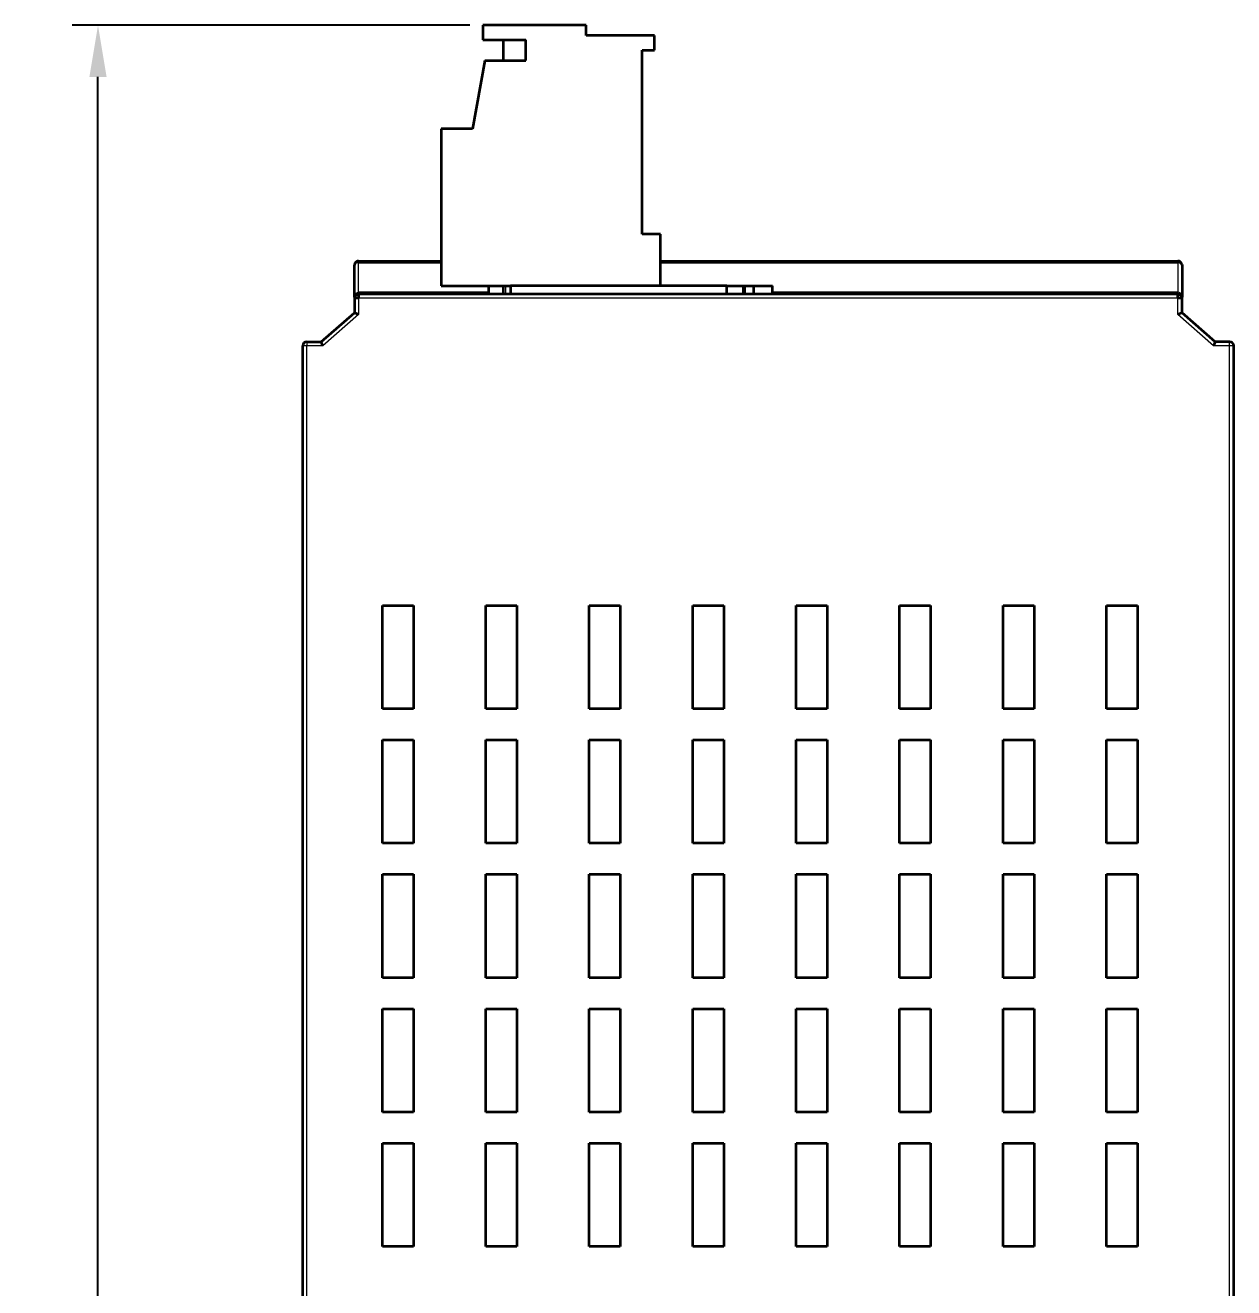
# Model space of a CAD drawing. Extents: x -45 to 645, y -160 to 467.
# Drawn here: x 173.8 to 232.3, y 406.1 to 467.1 of the extents above; entities that cross this region are included whole.
import ezdxf

# ---------------------------------------------------------------- set-up
doc = ezdxf.new("R2010")
doc.units = 0
doc.dimstyles.get("Standard").update_dxf_attribs({"dimtxt": 0.18, "dimasz": 0.18, "dimexe": 0.18, "dimexo": 0.0625, "dimgap": 0.09, "dimtad": 0, "dimtih": 1, "dimtoh": 1, "dimdec": 4, "dimzin": 0, "dimdsep": 46, "dimtxsty": 'Standard', "dimcen": 0.09, "dimadec": 0, "dimazin": 0, "dimtfac": 1, "dimtdec": 4, "dimtofl": 0, "dimtmove": 0, "dimatfit": 3, "dimfxl": 1, "dimtolj": 1, "dimtzin": 0, "dimarcsym": 0})

# ---------------------------------------------------------------- blocks, each defined once
blk = doc.blocks.new('*D2')
at = {"color": 0, "lineweight": -2, "transparency": 16777216}
for p, q in [((195.334, 467.119), (176.115, 467.119)), ((177.365, 294.619), (177.365, 464.619)), ((187.634, 292.119), (176.115, 292.119))]:
    blk.add_line(p, q, dxfattribs=at)
at = {"color": 0, "transparency": 16777216}
for points in [[(176.948, 464.619), (177.782, 464.619), (177.365, 467.119)], [(176.948, 294.619), (177.782, 294.619), (177.365, 292.119)]]:
    blk.add_solid(points, dxfattribs=at)
at = {"layer": 'Defpoints', "color": 0, "transparency": 16777216}
for p in [(177.365, 467.119), (195.959, 467.119), (188.259, 292.119)]:
    blk.add_point(p, dxfattribs=at)
at = {"color": 0, "transparency": 16777216, "insert": (175.49, 379.619), "char_height": 2.5, "attachment_point": 5, "rotation": 90}
blk.add_mtext('175', dxfattribs=at)
blk = doc.blocks.new('*D17')
at = {"color": 0, "lineweight": -2, "transparency": 16777216}
for p, q in [((195.334, 467.119), (176.115, 467.119)), ((177.365, 294.619), (177.365, 464.619)), ((187.634, 292.119), (176.115, 292.119))]:
    blk.add_line(p, q, dxfattribs=at)
at = {"color": 0, "transparency": 16777216}
for points in [[(176.948, 464.619), (177.781, 464.619), (177.365, 467.119)], [(176.948, 294.619), (177.781, 294.619), (177.365, 292.119)]]:
    blk.add_solid(points, dxfattribs=at)
at = {"layer": 'Defpoints', "color": 0, "transparency": 16777216}
for p in [(177.365, 467.119), (195.959, 467.119), (188.259, 292.119)]:
    blk.add_point(p, dxfattribs=at)
at = {"color": 0, "transparency": 16777216, "insert": (175.49, 379.619), "char_height": 2.5, "attachment_point": 5, "rotation": 90}
blk.add_mtext('175', dxfattribs=at)

msp = doc.modelspace()

# ---------------------------------------------------------------- linework, layer by layer
at = {"color": 7, "lineweight": 35, "ltscale": 0.125}
for p, q in [((200.959, 467.119), (195.959, 467.119)), ((200.959, 467.119), (195.959, 467.119)), ((200.959, 467.119), (195.959, 467.119)), ((200.959, 467.119), (195.959, 467.119)), ((191.109, 434.069), (191.109, 439.069)), ((191.109, 434.069), (191.109, 439.069)), ((192.609, 439.069), (192.609, 434.069)), ((192.609, 439.069), (192.609, 434.069)), ((196.109, 434.069), (196.109, 439.069)), ((196.109, 434.069), (196.109, 439.069)), ((197.609, 439.069), (197.609, 434.069)), ((197.609, 439.069), (197.609, 434.069)), ((201.109, 434.069), (201.109, 439.069)), ((201.109, 434.069), (201.109, 439.069)), ((202.609, 439.069), (202.609, 434.069)), ((202.609, 439.069), (202.609, 434.069)), ((206.109, 434.069), (206.109, 439.069)), ((206.109, 434.069), (206.109, 439.069)), ((207.609, 439.069), (207.609, 434.069)), ((207.609, 439.069), (207.609, 434.069)), ((211.109, 434.069), (211.109, 439.069)), ((211.109, 434.069), (211.109, 439.069)), ((212.609, 439.069), (212.609, 434.069)), ((212.609, 439.069), (212.609, 434.069)), ((216.109, 434.069), (216.109, 439.069)), ((216.109, 434.069), (216.109, 439.069)), ((217.609, 439.069), (217.609, 434.069)), ((217.609, 439.069), (217.609, 434.069)), ((221.109, 434.069), (221.109, 439.069)), ((221.109, 434.069), (221.109, 439.069)), ((222.609, 439.069), (222.609, 434.069)), ((222.609, 439.069), (222.609, 434.069)), ((226.109, 434.069), (226.109, 439.069)), ((226.109, 434.069), (226.109, 439.069)), ((227.609, 439.069), (227.609, 434.069)), ((227.609, 439.069), (227.609, 434.069)), ((191.109, 427.569), (191.109, 432.569)), ((191.109, 427.569), (191.109, 432.569)), ((192.609, 432.569), (192.609, 427.569)), ((192.609, 432.569), (192.609, 427.569)), ((196.109, 427.569), (196.109, 432.569)), ((196.109, 427.569), (196.109, 432.569)), ((197.609, 432.569), (197.609, 427.569)), ((197.609, 432.569), (197.609, 427.569)), ((201.109, 427.569), (201.109, 432.569)), ((201.109, 427.569), (201.109, 432.569)), ((202.609, 432.569), (202.609, 427.569)), ((202.609, 432.569), (202.609, 427.569)), ((206.109, 427.569), (206.109, 432.569)), ((206.109, 427.569), (206.109, 432.569)), ((207.609, 432.569), (207.609, 427.569)), ((207.609, 432.569), (207.609, 427.569)), ((211.109, 427.569), (211.109, 432.569)), ((211.109, 427.569), (211.109, 432.569)), ((212.609, 432.569), (212.609, 427.569)), ((212.609, 432.569), (212.609, 427.569)), ((216.109, 427.569), (216.109, 432.569)), ((216.109, 427.569), (216.109, 432.569)), ((217.609, 432.569), (217.609, 427.569)), ((217.609, 432.569), (217.609, 427.569)), ((221.109, 427.569), (221.109, 432.569)), ((221.109, 427.569), (221.109, 432.569)), ((222.609, 432.569), (222.609, 427.569)), ((222.609, 432.569), (222.609, 427.569)), ((226.109, 427.569), (226.109, 432.569)), ((226.109, 427.569), (226.109, 432.569)), ((227.609, 432.569), (227.609, 427.569)), ((227.609, 432.569), (227.609, 427.569)), ((191.109, 421.069), (191.109, 426.069)), ((191.109, 421.069), (191.109, 426.069)), ((192.609, 426.069), (192.609, 421.069)), ((192.609, 426.069), (192.609, 421.069)), ((196.109, 421.069), (196.109, 426.069)), ((196.109, 421.069), (196.109, 426.069)), ((197.609, 426.069), (197.609, 421.069)), ((197.609, 426.069), (197.609, 421.069)), ((201.109, 421.069), (201.109, 426.069)), ((201.109, 421.069), (201.109, 426.069)), ((202.609, 426.069), (202.609, 421.069)), ((202.609, 426.069), (202.609, 421.069)), ((206.109, 421.069), (206.109, 426.069)), ((206.109, 421.069), (206.109, 426.069)), ((207.609, 426.069), (207.609, 421.069)), ((207.609, 426.069), (207.609, 421.069)), ((211.109, 421.069), (211.109, 426.069)), ((211.109, 421.069), (211.109, 426.069)), ((212.609, 426.069), (212.609, 421.069)), ((212.609, 426.069), (212.609, 421.069)), ((216.109, 421.069), (216.109, 426.069)), ((216.109, 421.069), (216.109, 426.069)), ((217.609, 426.069), (217.609, 421.069)), ((217.609, 426.069), (217.609, 421.069)), ((221.109, 421.069), (221.109, 426.069)), ((221.109, 421.069), (221.109, 426.069)), ((222.609, 426.069), (222.609, 421.069)), ((222.609, 426.069), (222.609, 421.069)), ((226.109, 421.069), (226.109, 426.069)), ((226.109, 421.069), (226.109, 426.069)), ((227.609, 426.069), (227.609, 421.069)), ((227.609, 426.069), (227.609, 421.069)), ((191.109, 414.569), (191.109, 419.569)), ((191.109, 414.569), (191.109, 419.569)), ((192.609, 419.569), (192.609, 414.569)), ((192.609, 419.569), (192.609, 414.569)), ((196.109, 414.569), (196.109, 419.569)), ((196.109, 414.569), (196.109, 419.569)), ((197.609, 419.569), (197.609, 414.569)), ((197.609, 419.569), (197.609, 414.569)), ((201.109, 414.569), (201.109, 419.569)), ((201.109, 414.569), (201.109, 419.569)), ((202.609, 419.569), (202.609, 414.569)), ((202.609, 419.569), (202.609, 414.569)), ((206.109, 414.569), (206.109, 419.569)), ((206.109, 414.569), (206.109, 419.569)), ((207.609, 419.569), (207.609, 414.569)), ((207.609, 419.569), (207.609, 414.569)), ((211.109, 414.569), (211.109, 419.569)), ((211.109, 414.569), (211.109, 419.569)), ((212.609, 419.569), (212.609, 414.569)), ((212.609, 419.569), (212.609, 414.569)), ((216.109, 414.569), (216.109, 419.569)), ((216.109, 414.569), (216.109, 419.569)), ((217.609, 419.569), (217.609, 414.569)), ((217.609, 419.569), (217.609, 414.569)), ((221.109, 414.569), (221.109, 419.569)), ((221.109, 414.569), (221.109, 419.569)), ((222.609, 419.569), (222.609, 414.569)), ((222.609, 419.569), (222.609, 414.569)), ((226.109, 414.569), (226.109, 419.569)), ((226.109, 414.569), (226.109, 419.569)), ((227.609, 419.569), (227.609, 414.569)), ((227.609, 419.569), (227.609, 414.569)), ((191.109, 408.069), (191.109, 413.069)), ((191.109, 408.069), (191.109, 413.069)), ((192.609, 413.069), (192.609, 408.069)), ((192.609, 413.069), (192.609, 408.069)), ((196.109, 408.069), (196.109, 413.069)), ((196.109, 408.069), (196.109, 413.069)), ((197.609, 413.069), (197.609, 408.069)), ((197.609, 413.069), (197.609, 408.069)), ((201.109, 408.069), (201.109, 413.069)), ((201.109, 408.069), (201.109, 413.069)), ((202.609, 413.069), (202.609, 408.069)), ((202.609, 413.069), (202.609, 408.069)), ((206.109, 408.069), (206.109, 413.069)), ((206.109, 408.069), (206.109, 413.069)), ((207.609, 413.069), (207.609, 408.069)), ((207.609, 413.069), (207.609, 408.069)), ((211.109, 408.069), (211.109, 413.069)), ((211.109, 408.069), (211.109, 413.069)), ((212.609, 413.069), (212.609, 408.069)), ((212.609, 413.069), (212.609, 408.069)), ((216.109, 408.069), (216.109, 413.069)), ((216.109, 408.069), (216.109, 413.069)), ((217.609, 413.069), (217.609, 408.069)), ((217.609, 413.069), (217.609, 408.069)), ((221.109, 408.069), (221.109, 413.069)), ((221.109, 408.069), (221.109, 413.069)), ((222.609, 413.069), (222.609, 408.069)), ((222.609, 413.069), (222.609, 408.069)), ((226.109, 408.069), (226.109, 413.069)), ((226.109, 408.069), (226.109, 413.069)), ((227.609, 413.069), (227.609, 408.069)), ((227.609, 413.069), (227.609, 408.069))]:
    msp.add_line(p, q, dxfattribs=at)
at = {"color": 7, "lineweight": 35, "ltscale": 0.0175}
for p, q in [((195.959, 467.119), (195.959, 466.419)), ((195.959, 467.119), (195.959, 466.419)), ((195.959, 467.119), (195.959, 466.419)), ((195.959, 467.119), (195.959, 466.419)), ((204.259, 465.919), (204.259, 466.619)), ((204.259, 465.919), (204.259, 466.619)), ((204.259, 465.919), (204.259, 466.619)), ((204.259, 465.919), (204.259, 466.619)), ((189.759, 453.919), (189.759, 453.219)), ((189.759, 453.919), (189.759, 453.219)), ((189.759, 453.919), (189.759, 453.219)), ((189.759, 453.919), (189.759, 453.219)), ((229.759, 453.219), (229.759, 453.919)), ((229.759, 453.219), (229.759, 453.919)), ((229.759, 453.219), (229.759, 453.919)), ((229.759, 453.219), (229.759, 453.919)), ((187.459, 451.819), (188.159, 451.819)), ((187.459, 451.819), (188.159, 451.819)), ((187.459, 451.819), (188.159, 451.819)), ((187.459, 451.819), (188.159, 451.819)), ((232.059, 451.819), (231.359, 451.819)), ((232.059, 451.819), (231.359, 451.819)), ((232.059, 451.819), (231.359, 451.819)), ((232.059, 451.819), (231.359, 451.819))]:
    msp.add_line(p, q, dxfattribs=at)
at = {"color": 7, "lineweight": 35, "ltscale": 0.0125}
msp.add_line((200.959, 466.619), (200.959, 467.119), dxfattribs=at)
msp.add_line((200.959, 466.619), (200.959, 467.119), dxfattribs=at)
msp.add_line((200.959, 466.619), (200.959, 467.119), dxfattribs=at)
msp.add_line((200.959, 466.619), (200.959, 467.119), dxfattribs=at)
at = {"color": 7, "lineweight": 35, "ltscale": 0.052274}
msp.add_line((195.959, 466.419), (198.05, 466.419), dxfattribs=at)
msp.add_line((195.959, 466.419), (198.05, 466.419), dxfattribs=at)
msp.add_line((195.959, 466.419), (198.05, 466.419), dxfattribs=at)
msp.add_line((195.959, 466.419), (198.05, 466.419), dxfattribs=at)
at = {"color": 7, "lineweight": 35, "ltscale": 0.025}
for p, q in [((196.959, 465.419), (196.959, 466.419)), ((196.959, 465.419), (196.959, 466.419)), ((196.959, 465.419), (196.959, 466.419)), ((196.959, 465.419), (196.959, 466.419)), ((198.05, 465.419), (198.05, 466.419)), ((198.05, 465.419), (198.05, 466.419)), ((198.05, 465.419), (198.05, 466.419)), ((198.05, 465.419), (198.05, 466.419))]:
    msp.add_line(p, q, dxfattribs=at)
at = {"color": 7, "lineweight": 35, "ltscale": 0.0825}
msp.add_line((204.259, 466.619), (200.959, 466.619), dxfattribs=at)
msp.add_line((204.259, 466.619), (200.959, 466.619), dxfattribs=at)
msp.add_line((204.259, 466.619), (200.959, 466.619), dxfattribs=at)
msp.add_line((204.259, 466.619), (200.959, 466.619), dxfattribs=at)
at = {"color": 7, "lineweight": 35, "ltscale": 0.2225}
msp.add_line((203.659, 457.019), (203.659, 465.919), dxfattribs=at)
msp.add_line((203.659, 457.019), (203.659, 465.919), dxfattribs=at)
msp.add_line((203.659, 457.019), (203.659, 465.919), dxfattribs=at)
msp.add_line((203.659, 457.019), (203.659, 465.919), dxfattribs=at)
at = {"color": 7, "lineweight": 35, "ltscale": 0.015}
msp.add_line((203.659, 465.919), (204.259, 465.919), dxfattribs=at)
msp.add_line((203.659, 465.919), (204.259, 465.919), dxfattribs=at)
msp.add_line((203.659, 465.919), (204.259, 465.919), dxfattribs=at)
msp.add_line((203.659, 465.919), (204.259, 465.919), dxfattribs=at)
at = {"color": 7, "lineweight": 35, "ltscale": 0.083852}
msp.add_line((196.059, 465.419), (195.459, 462.119), dxfattribs=at)
msp.add_line((196.059, 465.419), (195.459, 462.119), dxfattribs=at)
msp.add_line((196.059, 465.419), (195.459, 462.119), dxfattribs=at)
msp.add_line((196.059, 465.419), (195.459, 462.119), dxfattribs=at)
at = {"color": 7, "lineweight": 35, "ltscale": 0.049774}
msp.add_line((196.059, 465.419), (198.05, 465.419), dxfattribs=at)
msp.add_line((196.059, 465.419), (198.05, 465.419), dxfattribs=at)
msp.add_line((196.059, 465.419), (198.05, 465.419), dxfattribs=at)
msp.add_line((196.059, 465.419), (198.05, 465.419), dxfattribs=at)
at = {"color": 7, "lineweight": 35, "ltscale": 0.19}
msp.add_line((193.959, 462.119), (193.959, 454.519), dxfattribs=at)
msp.add_line((193.959, 462.119), (193.959, 454.519), dxfattribs=at)
msp.add_line((193.959, 462.119), (193.959, 454.519), dxfattribs=at)
msp.add_line((193.959, 462.119), (193.959, 454.519), dxfattribs=at)
at = {"color": 7, "lineweight": 35, "ltscale": 0.0375}
for p, q in [((195.459, 462.119), (193.959, 462.119)), ((195.459, 462.119), (193.959, 462.119)), ((195.459, 462.119), (193.959, 462.119)), ((195.459, 462.119), (193.959, 462.119)), ((191.109, 439.069), (192.609, 439.069)), ((191.109, 439.069), (192.609, 439.069)), ((196.109, 439.069), (197.609, 439.069)), ((196.109, 439.069), (197.609, 439.069)), ((201.109, 439.069), (202.609, 439.069)), ((201.109, 439.069), (202.609, 439.069)), ((206.109, 439.069), (207.609, 439.069)), ((206.109, 439.069), (207.609, 439.069)), ((211.109, 439.069), (212.609, 439.069)), ((211.109, 439.069), (212.609, 439.069)), ((216.109, 439.069), (217.609, 439.069)), ((216.109, 439.069), (217.609, 439.069)), ((221.109, 439.069), (222.609, 439.069)), ((221.109, 439.069), (222.609, 439.069)), ((226.109, 439.069), (227.609, 439.069)), ((226.109, 439.069), (227.609, 439.069)), ((192.609, 434.069), (191.109, 434.069)), ((192.609, 434.069), (191.109, 434.069)), ((197.609, 434.069), (196.109, 434.069)), ((197.609, 434.069), (196.109, 434.069)), ((202.609, 434.069), (201.109, 434.069)), ((202.609, 434.069), (201.109, 434.069)), ((207.609, 434.069), (206.109, 434.069)), ((207.609, 434.069), (206.109, 434.069)), ((212.609, 434.069), (211.109, 434.069)), ((212.609, 434.069), (211.109, 434.069)), ((217.609, 434.069), (216.109, 434.069)), ((217.609, 434.069), (216.109, 434.069)), ((222.609, 434.069), (221.109, 434.069)), ((222.609, 434.069), (221.109, 434.069)), ((227.609, 434.069), (226.109, 434.069)), ((227.609, 434.069), (226.109, 434.069)), ((191.109, 432.569), (192.609, 432.569)), ((191.109, 432.569), (192.609, 432.569)), ((196.109, 432.569), (197.609, 432.569)), ((196.109, 432.569), (197.609, 432.569)), ((201.109, 432.569), (202.609, 432.569)), ((201.109, 432.569), (202.609, 432.569)), ((206.109, 432.569), (207.609, 432.569)), ((206.109, 432.569), (207.609, 432.569)), ((211.109, 432.569), (212.609, 432.569)), ((211.109, 432.569), (212.609, 432.569)), ((216.109, 432.569), (217.609, 432.569)), ((216.109, 432.569), (217.609, 432.569)), ((221.109, 432.569), (222.609, 432.569)), ((221.109, 432.569), (222.609, 432.569)), ((226.109, 432.569), (227.609, 432.569)), ((226.109, 432.569), (227.609, 432.569)), ((192.609, 427.569), (191.109, 427.569)), ((192.609, 427.569), (191.109, 427.569)), ((197.609, 427.569), (196.109, 427.569)), ((197.609, 427.569), (196.109, 427.569)), ((202.609, 427.569), (201.109, 427.569)), ((202.609, 427.569), (201.109, 427.569)), ((207.609, 427.569), (206.109, 427.569)), ((207.609, 427.569), (206.109, 427.569)), ((212.609, 427.569), (211.109, 427.569)), ((212.609, 427.569), (211.109, 427.569)), ((217.609, 427.569), (216.109, 427.569)), ((217.609, 427.569), (216.109, 427.569)), ((222.609, 427.569), (221.109, 427.569)), ((222.609, 427.569), (221.109, 427.569)), ((227.609, 427.569), (226.109, 427.569)), ((227.609, 427.569), (226.109, 427.569)), ((191.109, 426.069), (192.609, 426.069)), ((191.109, 426.069), (192.609, 426.069)), ((196.109, 426.069), (197.609, 426.069)), ((196.109, 426.069), (197.609, 426.069)), ((201.109, 426.069), (202.609, 426.069)), ((201.109, 426.069), (202.609, 426.069)), ((206.109, 426.069), (207.609, 426.069)), ((206.109, 426.069), (207.609, 426.069)), ((211.109, 426.069), (212.609, 426.069)), ((211.109, 426.069), (212.609, 426.069)), ((216.109, 426.069), (217.609, 426.069)), ((216.109, 426.069), (217.609, 426.069)), ((221.109, 426.069), (222.609, 426.069)), ((221.109, 426.069), (222.609, 426.069)), ((226.109, 426.069), (227.609, 426.069)), ((226.109, 426.069), (227.609, 426.069)), ((192.609, 421.069), (191.109, 421.069)), ((192.609, 421.069), (191.109, 421.069)), ((197.609, 421.069), (196.109, 421.069)), ((197.609, 421.069), (196.109, 421.069)), ((202.609, 421.069), (201.109, 421.069)), ((202.609, 421.069), (201.109, 421.069)), ((207.609, 421.069), (206.109, 421.069)), ((207.609, 421.069), (206.109, 421.069)), ((212.609, 421.069), (211.109, 421.069)), ((212.609, 421.069), (211.109, 421.069)), ((217.609, 421.069), (216.109, 421.069)), ((217.609, 421.069), (216.109, 421.069)), ((222.609, 421.069), (221.109, 421.069)), ((222.609, 421.069), (221.109, 421.069)), ((227.609, 421.069), (226.109, 421.069)), ((227.609, 421.069), (226.109, 421.069)), ((191.109, 419.569), (192.609, 419.569)), ((191.109, 419.569), (192.609, 419.569)), ((196.109, 419.569), (197.609, 419.569)), ((196.109, 419.569), (197.609, 419.569)), ((201.109, 419.569), (202.609, 419.569)), ((201.109, 419.569), (202.609, 419.569)), ((206.109, 419.569), (207.609, 419.569)), ((206.109, 419.569), (207.609, 419.569)), ((211.109, 419.569), (212.609, 419.569)), ((211.109, 419.569), (212.609, 419.569)), ((216.109, 419.569), (217.609, 419.569)), ((216.109, 419.569), (217.609, 419.569)), ((221.109, 419.569), (222.609, 419.569)), ((221.109, 419.569), (222.609, 419.569)), ((226.109, 419.569), (227.609, 419.569)), ((226.109, 419.569), (227.609, 419.569)), ((192.609, 414.569), (191.109, 414.569)), ((192.609, 414.569), (191.109, 414.569)), ((197.609, 414.569), (196.109, 414.569)), ((197.609, 414.569), (196.109, 414.569)), ((202.609, 414.569), (201.109, 414.569)), ((202.609, 414.569), (201.109, 414.569)), ((207.609, 414.569), (206.109, 414.569)), ((207.609, 414.569), (206.109, 414.569)), ((212.609, 414.569), (211.109, 414.569)), ((212.609, 414.569), (211.109, 414.569)), ((217.609, 414.569), (216.109, 414.569)), ((217.609, 414.569), (216.109, 414.569)), ((222.609, 414.569), (221.109, 414.569)), ((222.609, 414.569), (221.109, 414.569)), ((227.609, 414.569), (226.109, 414.569)), ((227.609, 414.569), (226.109, 414.569)), ((191.109, 413.069), (192.609, 413.069)), ((191.109, 413.069), (192.609, 413.069)), ((196.109, 413.069), (197.609, 413.069)), ((196.109, 413.069), (197.609, 413.069)), ((201.109, 413.069), (202.609, 413.069)), ((201.109, 413.069), (202.609, 413.069)), ((206.109, 413.069), (207.609, 413.069)), ((206.109, 413.069), (207.609, 413.069)), ((211.109, 413.069), (212.609, 413.069)), ((211.109, 413.069), (212.609, 413.069)), ((216.109, 413.069), (217.609, 413.069)), ((216.109, 413.069), (217.609, 413.069)), ((221.109, 413.069), (222.609, 413.069)), ((221.109, 413.069), (222.609, 413.069)), ((226.109, 413.069), (227.609, 413.069)), ((226.109, 413.069), (227.609, 413.069)), ((192.609, 408.069), (191.109, 408.069)), ((192.609, 408.069), (191.109, 408.069)), ((197.609, 408.069), (196.109, 408.069)), ((197.609, 408.069), (196.109, 408.069)), ((202.609, 408.069), (201.109, 408.069)), ((202.609, 408.069), (201.109, 408.069)), ((207.609, 408.069), (206.109, 408.069)), ((207.609, 408.069), (206.109, 408.069)), ((212.609, 408.069), (211.109, 408.069)), ((212.609, 408.069), (211.109, 408.069)), ((217.609, 408.069), (216.109, 408.069)), ((217.609, 408.069), (216.109, 408.069)), ((222.609, 408.069), (221.109, 408.069)), ((222.609, 408.069), (221.109, 408.069)), ((227.609, 408.069), (226.109, 408.069)), ((227.609, 408.069), (226.109, 408.069))]:
    msp.add_line(p, q, dxfattribs=at)
at = {"color": 7, "lineweight": 35, "ltscale": 0.0225}
for p, q in [((204.559, 457.019), (203.659, 457.019)), ((204.559, 457.019), (203.659, 457.019)), ((204.559, 457.019), (203.659, 457.019)), ((204.559, 457.019), (203.659, 457.019)), ((209.059, 454.519), (209.959, 454.519)), ((209.059, 454.519), (209.959, 454.519)), ((209.059, 454.519), (209.959, 454.519)), ((209.059, 454.519), (209.959, 454.519))]:
    msp.add_line(p, q, dxfattribs=at)
at = {"color": 7, "lineweight": 35, "ltscale": 0.0625}
msp.add_line((204.559, 454.519), (204.559, 457.019), dxfattribs=at)
msp.add_line((204.559, 454.519), (204.559, 457.019), dxfattribs=at)
msp.add_line((204.559, 454.519), (204.559, 457.019), dxfattribs=at)
msp.add_line((204.559, 454.519), (204.559, 457.019), dxfattribs=at)
at = {"color": 7, "lineweight": 35, "ltscale": 0.000776}
for p, q in [((189.761, 455.545), (189.759, 455.514)), ((189.761, 455.545), (189.759, 455.514)), ((229.757, 455.545), (229.759, 455.514)), ((229.758, 455.545), (229.759, 455.514))]:
    msp.add_line(p, q, dxfattribs=at)
at = {"color": 7, "lineweight": 35, "ltscale": 0.000776344}
msp.add_line((189.761, 455.545), (189.759, 455.514), dxfattribs=at)
msp.add_line((189.761, 455.545), (189.759, 455.514), dxfattribs=at)
at = {"color": 7, "lineweight": 35, "ltscale": 0.000907}
msp.add_line((189.759, 455.478), (189.759, 455.515), dxfattribs=at)
msp.add_line((189.759, 455.478), (189.759, 455.515), dxfattribs=at)
at = {"color": 7, "lineweight": 35, "ltscale": 0.000907135}
msp.add_line((189.759, 455.478), (189.759, 455.515), dxfattribs=at)
msp.add_line((189.759, 455.478), (189.759, 455.515), dxfattribs=at)
at = {"color": 7, "lineweight": 35, "ltscale": 0.035703}
for p, q in [((189.759, 454.05), (189.759, 455.478)), ((189.759, 454.05), (189.759, 455.478)), ((189.759, 454.05), (189.759, 455.478)), ((189.759, 454.05), (189.759, 455.478)), ((229.759, 455.478), (229.759, 454.05)), ((229.759, 455.478), (229.759, 454.05)), ((229.759, 455.478), (229.759, 454.05)), ((229.759, 455.478), (229.759, 454.05))]:
    msp.add_line(p, q, dxfattribs=at)
at = {"color": 7, "lineweight": 13, "ltscale": 0.002046}
for p, q in [((189.959, 455.637), (189.959, 455.719)), ((189.959, 455.637), (189.959, 455.719)), ((189.959, 455.637), (189.959, 455.719)), ((189.959, 455.637), (189.959, 455.719)), ((229.559, 455.719), (229.559, 455.637)), ((229.559, 455.719), (229.559, 455.637)), ((229.559, 455.719), (229.559, 455.637)), ((229.559, 455.719), (229.559, 455.637))]:
    msp.add_line(p, q, dxfattribs=at)
at = {"color": 7, "lineweight": 35, "ltscale": 0.1}
msp.add_line((189.959, 455.719), (193.959, 455.719), dxfattribs=at)
msp.add_line((189.959, 455.719), (193.959, 455.719), dxfattribs=at)
msp.add_line((189.959, 455.719), (193.959, 455.719), dxfattribs=at)
msp.add_line((189.959, 455.719), (193.959, 455.719), dxfattribs=at)
at = {"color": 7, "lineweight": 13, "ltscale": 0.035703}
for p, q in [((189.959, 454.209), (189.959, 455.637)), ((189.959, 454.209), (189.959, 455.637)), ((189.959, 454.209), (189.959, 455.637)), ((189.959, 454.209), (189.959, 455.637)), ((229.559, 455.637), (229.559, 454.209)), ((229.559, 455.637), (229.559, 454.209)), ((229.559, 455.637), (229.559, 454.209)), ((229.559, 455.637), (229.559, 454.209))]:
    msp.add_line(p, q, dxfattribs=at)
at = {"color": 7, "lineweight": 13, "ltscale": 0.1}
msp.add_line((189.959, 455.637), (193.959, 455.637), dxfattribs=at)
msp.add_line((189.959, 455.637), (193.959, 455.637), dxfattribs=at)
msp.add_line((189.959, 455.637), (193.959, 455.637), dxfattribs=at)
msp.add_line((189.959, 455.637), (193.959, 455.637), dxfattribs=at)
at = {"color": 7, "lineweight": 35}
for p, q in [((204.559, 455.719), (229.559, 455.719)), ((204.559, 455.719), (229.559, 455.719)), ((204.559, 455.719), (229.559, 455.719)), ((204.559, 455.719), (229.559, 455.719)), ((229.559, 454.119), (189.959, 454.119)), ((229.559, 454.119), (189.959, 454.119)), ((229.559, 454.119), (189.959, 454.119)), ((229.559, 454.119), (189.959, 454.119)), ((187.259, 296.058), (187.259, 451.619)), ((187.259, 296.058), (187.259, 451.619)), ((187.259, 296.058), (187.259, 451.619)), ((187.259, 296.058), (187.259, 451.619)), ((232.259, 347.539), (232.259, 451.619)), ((232.259, 347.539), (232.259, 451.619)), ((232.259, 347.539), (232.259, 451.619)), ((232.259, 347.539), (232.259, 451.619))]:
    msp.add_line(p, q, dxfattribs=at)
at = {"color": 7, "lineweight": 13}
for p, q in [((204.559, 455.637), (229.559, 455.637)), ((204.559, 455.637), (229.559, 455.637)), ((204.559, 455.637), (229.559, 455.637)), ((204.559, 455.637), (229.559, 455.637)), ((229.559, 453.919), (189.959, 453.919)), ((229.559, 453.919), (189.959, 453.919)), ((229.559, 453.919), (189.959, 453.919)), ((229.559, 453.919), (189.959, 453.919)), ((187.459, 296.06), (187.459, 451.619)), ((187.459, 296.06), (187.459, 451.619)), ((187.459, 296.06), (187.459, 451.619)), ((187.459, 296.06), (187.459, 451.619)), ((232.059, 347.541), (232.059, 451.619)), ((232.059, 347.541), (232.059, 451.619)), ((232.059, 347.541), (232.059, 451.619)), ((232.059, 347.541), (232.059, 451.619))]:
    msp.add_line(p, q, dxfattribs=at)
at = {"color": 7, "lineweight": 35, "ltscale": 0.000776365}
msp.add_line((229.758, 455.545), (229.759, 455.514), dxfattribs=at)
msp.add_line((229.758, 455.545), (229.759, 455.514), dxfattribs=at)
at = {"color": 7, "lineweight": 35, "ltscale": 0.000905}
msp.add_line((229.759, 455.514), (229.759, 455.478), dxfattribs=at)
msp.add_line((229.759, 455.514), (229.759, 455.478), dxfattribs=at)
at = {"color": 7, "lineweight": 35, "ltscale": 0.000904846}
msp.add_line((229.759, 455.514), (229.759, 455.478), dxfattribs=at)
msp.add_line((229.759, 455.514), (229.759, 455.478), dxfattribs=at)
at = {"color": 7, "lineweight": 13, "ltscale": 0.157499}
msp.add_line((196.259, 454.209), (189.959, 454.209), dxfattribs=at)
msp.add_line((196.259, 454.209), (189.959, 454.209), dxfattribs=at)
msp.add_line((196.259, 454.209), (189.959, 454.209), dxfattribs=at)
msp.add_line((196.259, 454.209), (189.959, 454.209), dxfattribs=at)
at = {"color": 7, "lineweight": 13, "ltscale": 0.002251}
for p, q in [((189.959, 454.119), (189.959, 454.209)), ((189.959, 454.119), (189.959, 454.209)), ((189.959, 454.119), (189.959, 454.209)), ((189.959, 454.119), (189.959, 454.209)), ((229.559, 454.119), (229.559, 454.209)), ((229.559, 454.119), (229.559, 454.209)), ((229.559, 454.119), (229.559, 454.209)), ((229.559, 454.119), (229.559, 454.209))]:
    msp.add_line(p, q, dxfattribs=at)
at = {"color": 7, "lineweight": 35, "ltscale": 0.0575}
msp.add_line((193.959, 454.519), (196.259, 454.519), dxfattribs=at)
msp.add_line((193.959, 454.519), (196.259, 454.519), dxfattribs=at)
msp.add_line((193.959, 454.519), (196.259, 454.519), dxfattribs=at)
msp.add_line((193.959, 454.519), (196.259, 454.519), dxfattribs=at)
at = {"color": 7, "lineweight": 35, "ltscale": 0.017508}
msp.add_line((196.259, 454.519), (196.96, 454.519), dxfattribs=at)
msp.add_line((196.259, 454.519), (196.96, 454.519), dxfattribs=at)
at = {"color": 7, "lineweight": 35, "ltscale": 0.009999}
for p, q in [((196.259, 454.119), (196.259, 454.519)), ((196.259, 454.119), (196.259, 454.519)), ((196.259, 454.119), (196.259, 454.519)), ((196.259, 454.119), (196.259, 454.519)), ((196.96, 454.119), (196.96, 454.519)), ((196.96, 454.119), (196.96, 454.519)), ((196.96, 454.119), (196.96, 454.519)), ((196.96, 454.119), (196.96, 454.519)), ((208.559, 454.119), (208.559, 454.519)), ((208.559, 454.119), (208.559, 454.519)), ((208.559, 454.119), (208.559, 454.519)), ((208.559, 454.119), (208.559, 454.519)), ((209.059, 454.119), (209.059, 454.519)), ((209.059, 454.119), (209.059, 454.519)), ((209.059, 454.119), (209.059, 454.519)), ((209.059, 454.119), (209.059, 454.519)), ((209.959, 454.119), (209.959, 454.519)), ((209.959, 454.119), (209.959, 454.519)), ((209.959, 454.119), (209.959, 454.519)), ((209.959, 454.119), (209.959, 454.519))]:
    msp.add_line(p, q, dxfattribs=at)
at = {"color": 7, "lineweight": 35, "ltscale": 0.017507}
msp.add_line((196.259, 454.519), (196.96, 454.519), dxfattribs=at)
msp.add_line((196.259, 454.519), (196.96, 454.519), dxfattribs=at)
at = {"color": 7, "lineweight": 35, "ltscale": 0.002921}
msp.add_line((196.96, 454.519), (197.076, 454.519), dxfattribs=at)
msp.add_line((196.96, 454.519), (197.076, 454.519), dxfattribs=at)
msp.add_line((196.96, 454.519), (197.076, 454.519), dxfattribs=at)
msp.add_line((196.96, 454.519), (197.076, 454.519), dxfattribs=at)
at = {"color": 7, "lineweight": 35, "ltscale": 0.00582}
msp.add_line((197.076, 454.519), (197.309, 454.519), dxfattribs=at)
msp.add_line((197.076, 454.519), (197.309, 454.519), dxfattribs=at)
msp.add_line((197.076, 454.519), (197.309, 454.519), dxfattribs=at)
msp.add_line((197.076, 454.519), (197.309, 454.519), dxfattribs=at)
at = {"color": 7, "lineweight": 13, "ltscale": 0.009999}
for p, q in [((197.076, 454.119), (197.076, 454.519)), ((197.076, 454.119), (197.076, 454.519)), ((197.076, 454.119), (197.076, 454.519)), ((197.076, 454.119), (197.076, 454.519)), ((208.659, 454.119), (208.659, 454.519)), ((208.659, 454.119), (208.659, 454.519)), ((208.659, 454.119), (208.659, 454.519)), ((208.659, 454.119), (208.659, 454.519))]:
    msp.add_line(p, q, dxfattribs=at)
at = {"color": 7, "lineweight": 35, "ltscale": 0.26125}
msp.add_line((207.759, 454.519), (197.309, 454.519), dxfattribs=at)
msp.add_line((207.759, 454.519), (197.309, 454.519), dxfattribs=at)
msp.add_line((207.759, 454.519), (197.309, 454.519), dxfattribs=at)
msp.add_line((207.759, 454.519), (197.309, 454.519), dxfattribs=at)
at = {"color": 7, "lineweight": 35, "ltscale": 0.01}
for p, q in [((197.309, 454.519), (197.309, 454.119)), ((197.309, 454.519), (197.309, 454.119)), ((197.309, 454.519), (197.309, 454.119)), ((197.309, 454.519), (197.309, 454.119)), ((207.759, 454.119), (207.759, 454.519)), ((207.759, 454.119), (207.759, 454.519)), ((207.759, 454.119), (207.759, 454.519)), ((207.759, 454.119), (207.759, 454.519)), ((208.659, 454.519), (209.059, 454.519)), ((208.659, 454.519), (209.059, 454.519)), ((208.659, 454.519), (209.059, 454.519)), ((208.659, 454.519), (209.059, 454.519))]:
    msp.add_line(p, q, dxfattribs=at)
at = {"color": 7, "lineweight": 35, "ltscale": 0.02}
msp.add_line((207.759, 454.519), (208.559, 454.519), dxfattribs=at)
msp.add_line((207.759, 454.519), (208.559, 454.519), dxfattribs=at)
msp.add_line((207.759, 454.519), (208.559, 454.519), dxfattribs=at)
msp.add_line((207.759, 454.519), (208.559, 454.519), dxfattribs=at)
at = {"color": 7, "lineweight": 35, "ltscale": 0.0025}
msp.add_line((208.559, 454.519), (208.659, 454.519), dxfattribs=at)
msp.add_line((208.559, 454.519), (208.659, 454.519), dxfattribs=at)
msp.add_line((208.559, 454.519), (208.659, 454.519), dxfattribs=at)
msp.add_line((208.559, 454.519), (208.659, 454.519), dxfattribs=at)
at = {"color": 7, "lineweight": 13, "ltscale": 0.490001}
msp.add_line((229.559, 454.209), (209.959, 454.209), dxfattribs=at)
msp.add_line((229.559, 454.209), (209.959, 454.209), dxfattribs=at)
msp.add_line((229.559, 454.209), (209.959, 454.209), dxfattribs=at)
msp.add_line((229.559, 454.209), (209.959, 454.209), dxfattribs=at)
at = {"color": 7, "lineweight": 35, "ltscale": 0.001988}
for p, q in [((189.759, 453.971), (189.759, 454.05)), ((189.759, 453.971), (189.759, 454.05)), ((189.759, 453.971), (189.759, 454.05)), ((189.759, 453.971), (189.759, 454.05)), ((229.759, 454.05), (229.759, 453.971)), ((229.759, 454.05), (229.759, 453.971)), ((229.759, 454.05), (229.759, 453.971)), ((229.759, 454.05), (229.759, 453.971))]:
    msp.add_line(p, q, dxfattribs=at)
at = {"color": 7, "lineweight": 35, "ltscale": 0.001283}
for p, q in [((189.759, 453.971), (189.759, 453.919)), ((189.759, 453.971), (189.759, 453.919)), ((189.759, 453.971), (189.759, 453.919)), ((189.759, 453.971), (189.759, 453.919)), ((229.759, 453.919), (229.759, 453.971)), ((229.759, 453.919), (229.759, 453.971)), ((229.759, 453.919), (229.759, 453.971)), ((229.759, 453.919), (229.759, 453.971))]:
    msp.add_line(p, q, dxfattribs=at)
at = {"color": 7, "lineweight": 13, "ltscale": 0.000167}
msp.add_line((189.759, 453.971), (189.766, 453.971), dxfattribs=at)
msp.add_line((189.759, 453.971), (189.766, 453.971), dxfattribs=at)
at = {"color": 7, "lineweight": 13, "ltscale": 0.000167084}
msp.add_line((189.759, 453.971), (189.766, 453.971), dxfattribs=at)
msp.add_line((189.759, 453.971), (189.766, 453.971), dxfattribs=at)
at = {"color": 7, "lineweight": 35, "ltscale": 0.004995}
for p, q in [((189.959, 453.919), (189.759, 453.919)), ((189.959, 453.919), (189.759, 453.919)), ((229.759, 453.919), (229.559, 453.919)), ((229.759, 453.919), (229.559, 453.919)), ((229.759, 453.919), (229.559, 453.919)), ((229.759, 453.919), (229.559, 453.919))]:
    msp.add_line(p, q, dxfattribs=at)
at = {"color": 7, "lineweight": 35, "ltscale": 0.004994}
msp.add_line((189.959, 453.919), (189.759, 453.919), dxfattribs=at)
msp.add_line((189.959, 453.919), (189.759, 453.919), dxfattribs=at)
at = {"color": 7, "lineweight": 35, "ltscale": 0.005}
for p, q in [((189.959, 454.119), (189.959, 453.919)), ((189.959, 454.119), (189.959, 453.919)), ((189.959, 454.119), (189.959, 453.919)), ((189.959, 454.119), (189.959, 453.919)), ((229.559, 453.919), (229.559, 454.119)), ((229.559, 453.919), (229.559, 454.119)), ((229.559, 453.919), (229.559, 454.119)), ((229.559, 453.919), (229.559, 454.119))]:
    msp.add_line(p, q, dxfattribs=at)
at = {"color": 7, "lineweight": 13, "ltscale": 0.019769}
for p, q in [((189.959, 453.919), (189.959, 453.128)), ((189.959, 453.919), (189.959, 453.128)), ((189.959, 453.919), (189.959, 453.128)), ((189.959, 453.919), (189.959, 453.128)), ((229.559, 453.128), (229.559, 453.919)), ((229.559, 453.128), (229.559, 453.919)), ((229.559, 453.128), (229.559, 453.919)), ((229.559, 453.128), (229.559, 453.919))]:
    msp.add_line(p, q, dxfattribs=at)
at = {"color": 7, "lineweight": 13, "ltscale": 0.000149}
msp.add_line((229.759, 453.971), (229.753, 453.971), dxfattribs=at)
msp.add_line((229.759, 453.971), (229.753, 453.971), dxfattribs=at)
at = {"color": 7, "lineweight": 13, "ltscale": 0.000148773}
msp.add_line((229.759, 453.971), (229.753, 453.971), dxfattribs=at)
msp.add_line((229.759, 453.971), (229.753, 453.971), dxfattribs=at)
at = {"color": 7, "lineweight": 35, "ltscale": 0.053151}
for p, q in [((188.159, 451.819), (189.759, 453.219)), ((188.159, 451.819), (189.759, 453.219)), ((188.159, 451.819), (189.759, 453.219)), ((188.159, 451.819), (189.759, 453.219)), ((231.359, 451.819), (229.759, 453.219)), ((231.359, 451.819), (229.759, 453.219)), ((231.359, 451.819), (229.759, 453.219)), ((231.359, 451.819), (229.759, 453.219))]:
    msp.add_line(p, q, dxfattribs=at)
at = {"color": 7, "lineweight": 13, "ltscale": 0.057298}
for p, q in [((189.959, 453.128), (188.234, 451.619)), ((189.959, 453.128), (188.234, 451.619)), ((189.959, 453.128), (188.234, 451.619)), ((189.959, 453.128), (188.234, 451.619)), ((231.284, 451.619), (229.559, 453.128)), ((231.284, 451.619), (229.559, 453.128)), ((231.284, 451.619), (229.559, 453.128)), ((231.284, 451.619), (229.559, 453.128))]:
    msp.add_line(p, q, dxfattribs=at)
at = {"color": 7, "lineweight": 35, "ltscale": 0.005491}
for p, q in [((189.959, 453.128), (189.759, 453.219)), ((189.959, 453.128), (189.759, 453.219)), ((229.759, 453.219), (229.559, 453.128)), ((229.759, 453.219), (229.559, 453.128)), ((229.759, 453.219), (229.559, 453.128)), ((229.759, 453.219), (229.559, 453.128))]:
    msp.add_line(p, q, dxfattribs=at)
at = {"color": 7, "lineweight": 35, "ltscale": 0.00549}
msp.add_line((189.959, 453.128), (189.759, 453.219), dxfattribs=at)
msp.add_line((189.959, 453.128), (189.759, 453.219), dxfattribs=at)
at = {"color": 7, "lineweight": 13, "ltscale": 0.005}
for p, q in [((187.459, 451.819), (187.459, 451.619)), ((187.459, 451.819), (187.459, 451.619)), ((187.459, 451.819), (187.459, 451.619)), ((187.459, 451.819), (187.459, 451.619)), ((232.059, 451.619), (232.059, 451.819)), ((232.059, 451.619), (232.059, 451.819)), ((232.059, 451.619), (232.059, 451.819)), ((232.059, 451.619), (232.059, 451.819)), ((187.459, 451.619), (187.259, 451.619)), ((187.459, 451.619), (187.259, 451.619)), ((187.459, 451.619), (187.259, 451.619)), ((187.459, 451.619), (187.259, 451.619)), ((232.259, 451.619), (232.059, 451.619)), ((232.259, 451.619), (232.059, 451.619)), ((232.259, 451.619), (232.059, 451.619)), ((232.259, 451.619), (232.059, 451.619))]:
    msp.add_line(p, q, dxfattribs=at)
at = {"color": 7, "lineweight": 35, "ltscale": 0.005341}
for p, q in [((188.234, 451.619), (188.159, 451.819)), ((188.234, 451.619), (188.159, 451.819)), ((188.234, 451.619), (188.159, 451.819)), ((188.234, 451.619), (188.159, 451.819)), ((231.359, 451.819), (231.284, 451.619)), ((231.359, 451.819), (231.284, 451.619)), ((231.359, 451.819), (231.284, 451.619)), ((231.359, 451.819), (231.284, 451.619))]:
    msp.add_line(p, q, dxfattribs=at)
at = {"color": 7, "lineweight": 13, "ltscale": 0.019379}
for p, q in [((188.234, 451.619), (187.459, 451.619)), ((188.234, 451.619), (187.459, 451.619)), ((188.234, 451.619), (187.459, 451.619)), ((188.234, 451.619), (187.459, 451.619)), ((232.059, 451.619), (231.284, 451.619)), ((232.059, 451.619), (231.284, 451.619)), ((232.059, 451.619), (231.284, 451.619)), ((232.059, 451.619), (231.284, 451.619))]:
    msp.add_line(p, q, dxfattribs=at)
at = {"color": 7, "lineweight": 13}
for points in [[(229.759, 455.478), (229.722, 455.57), (229.619, 455.63), (229.559, 455.637)], [(229.759, 455.478), (229.722, 455.57), (229.619, 455.63), (229.559, 455.637)], [(229.759, 455.478), (229.722, 455.57), (229.619, 455.63), (229.559, 455.637)], [(229.759, 455.478), (229.722, 455.57), (229.619, 455.63), (229.559, 455.637)], [(189.759, 454.05), (189.796, 454.142), (189.9, 454.202), (189.959, 454.209)], [(189.759, 454.05), (189.796, 454.142), (189.9, 454.202), (189.959, 454.209)], [(189.759, 454.05), (189.796, 454.142), (189.9, 454.202), (189.959, 454.209)], [(189.759, 454.05), (189.796, 454.142), (189.9, 454.202), (189.959, 454.209)], [(229.759, 454.05), (229.722, 454.142), (229.619, 454.202), (229.559, 454.209)], [(229.759, 454.05), (229.722, 454.142), (229.619, 454.202), (229.559, 454.209)], [(229.759, 454.05), (229.722, 454.142), (229.619, 454.202), (229.559, 454.209)], [(229.759, 454.05), (229.722, 454.142), (229.619, 454.202), (229.559, 454.209)]]:
    msp.add_lwpolyline(points, dxfattribs=at)
at = {"color": 7, "lineweight": 35}
for centre, radius, start, end in [((189.959, 455.519), 0.2, 90, 172.44325), ((189.959, 455.519), 0.2, 90, 172.44325), ((189.959, 455.519), 0.2, 90, 172.44325), ((189.959, 455.519), 0.2, 90, 172.44325), ((229.559, 455.519), 0.2, 7.55675, 90), ((229.559, 455.519), 0.2, 7.55675, 90), ((229.559, 455.519), 0.2, 7.55675, 90), ((229.559, 455.519), 0.2, 7.55675, 90), ((189.959, 453.919), 0.2, 158.40218, 180.00041), ((189.959, 453.919), 0.2, 158.40218, 180.0004), ((189.959, 453.919), 0.2, 158.40218, 180.0004), ((189.959, 453.919), 0.2, 158.40218, 180.0004), ((189.988, 453.9), 0.234, 132.53007, 156.6162), ((189.988, 453.9), 0.234, 132.53007, 156.6162), ((189.988, 453.9), 0.234, 132.53007, 156.6162), ((189.988, 453.9), 0.234, 132.53007, 156.6162), ((189.959, 453.919), 0.2, 90, 130.17985), ((189.959, 453.919), 0.2, 90, 130.17985), ((189.959, 453.919), 0.2, 90, 130.17985), ((189.959, 453.919), 0.2, 90, 130.17985), ((229.559, 453.919), 0.2, 49.89996, 90), ((229.559, 453.919), 0.2, 49.89996, 90), ((229.559, 453.919), 0.2, 49.89996, 90), ((229.559, 453.919), 0.2, 49.89996, 90), ((229.531, 453.9), 0.233, 23.36958, 47.55986), ((229.531, 453.9), 0.233, 23.36958, 47.55986), ((229.531, 453.9), 0.233, 23.36958, 47.55986), ((229.531, 453.9), 0.233, 23.36958, 47.55986), ((229.559, 453.919), 0.2, 360, 21.59816), ((229.559, 453.919), 0.2, 360, 21.59816), ((229.559, 453.919), 0.2, 0, 21.59816), ((229.559, 453.919), 0.2, 360, 21.59816), ((187.459, 451.619), 0.2, 90, 180), ((187.459, 451.619), 0.2, 90, 179.99999), ((187.459, 451.619), 0.2, 90, 179.99999), ((187.459, 451.619), 0.2, 90, 179.99999), ((232.059, 451.619), 0.2, 360, 90), ((232.059, 451.619), 0.2, 360, 90), ((232.059, 451.619), 0.2, 0, 90), ((232.059, 451.619), 0.2, 360, 90)]:
    msp.add_arc(centre, radius, start, end, dxfattribs=at)
at = {"color": 7, "lineweight": 13}
msp.add_ellipse((189.959, 455.478), major_axis=(0.2, 0), ratio=0.795432, start_param=1.570796, end_param=3.141593, dxfattribs=at)
msp.add_ellipse((189.959, 455.478), major_axis=(0.2, 0), ratio=0.795432, start_param=1.570796, end_param=3.141593, dxfattribs=at)
msp.add_ellipse((189.959, 455.478), major_axis=(0.2, 0), ratio=0.795432, start_param=1.570796, end_param=3.141593, dxfattribs=at)
msp.add_ellipse((189.959, 455.478), major_axis=(0.2, 0), ratio=0.795432, start_param=1.570796, end_param=3.141593, dxfattribs=at)

# ---------------------------------------------------------------- dimensions: what is measured, and where the dimension line sits
for picture in ['*D2', '*D17']:
    dim = msp.add_linear_dim(base=(177.365, 467.119), p1=(188.259, 292.119), p2=(195.959, 467.119), angle=90, dimstyle='Standard', override={"dimtxt": 2.5, "dimasz": 2.5, "dimexe": 1.25, "dimexo": 0.625, "dimgap": 0.625, "dimtad": 1, "dimtih": 0, "dimtoh": 0, "dimdec": 2, "dimzin": 8, "dimdsep": 44, "dimcen": 2.5, "dimtdec": 2, "dimtofl": 1, "dimatfit": 0, "dimtolj": 0, "dimtzin": 8})
    dim.commit()
    dim.dimension.update_dxf_attribs({"geometry": picture, "text_midpoint": (175.49, 379.619)})

doc.saveas('drawing.dxf')
